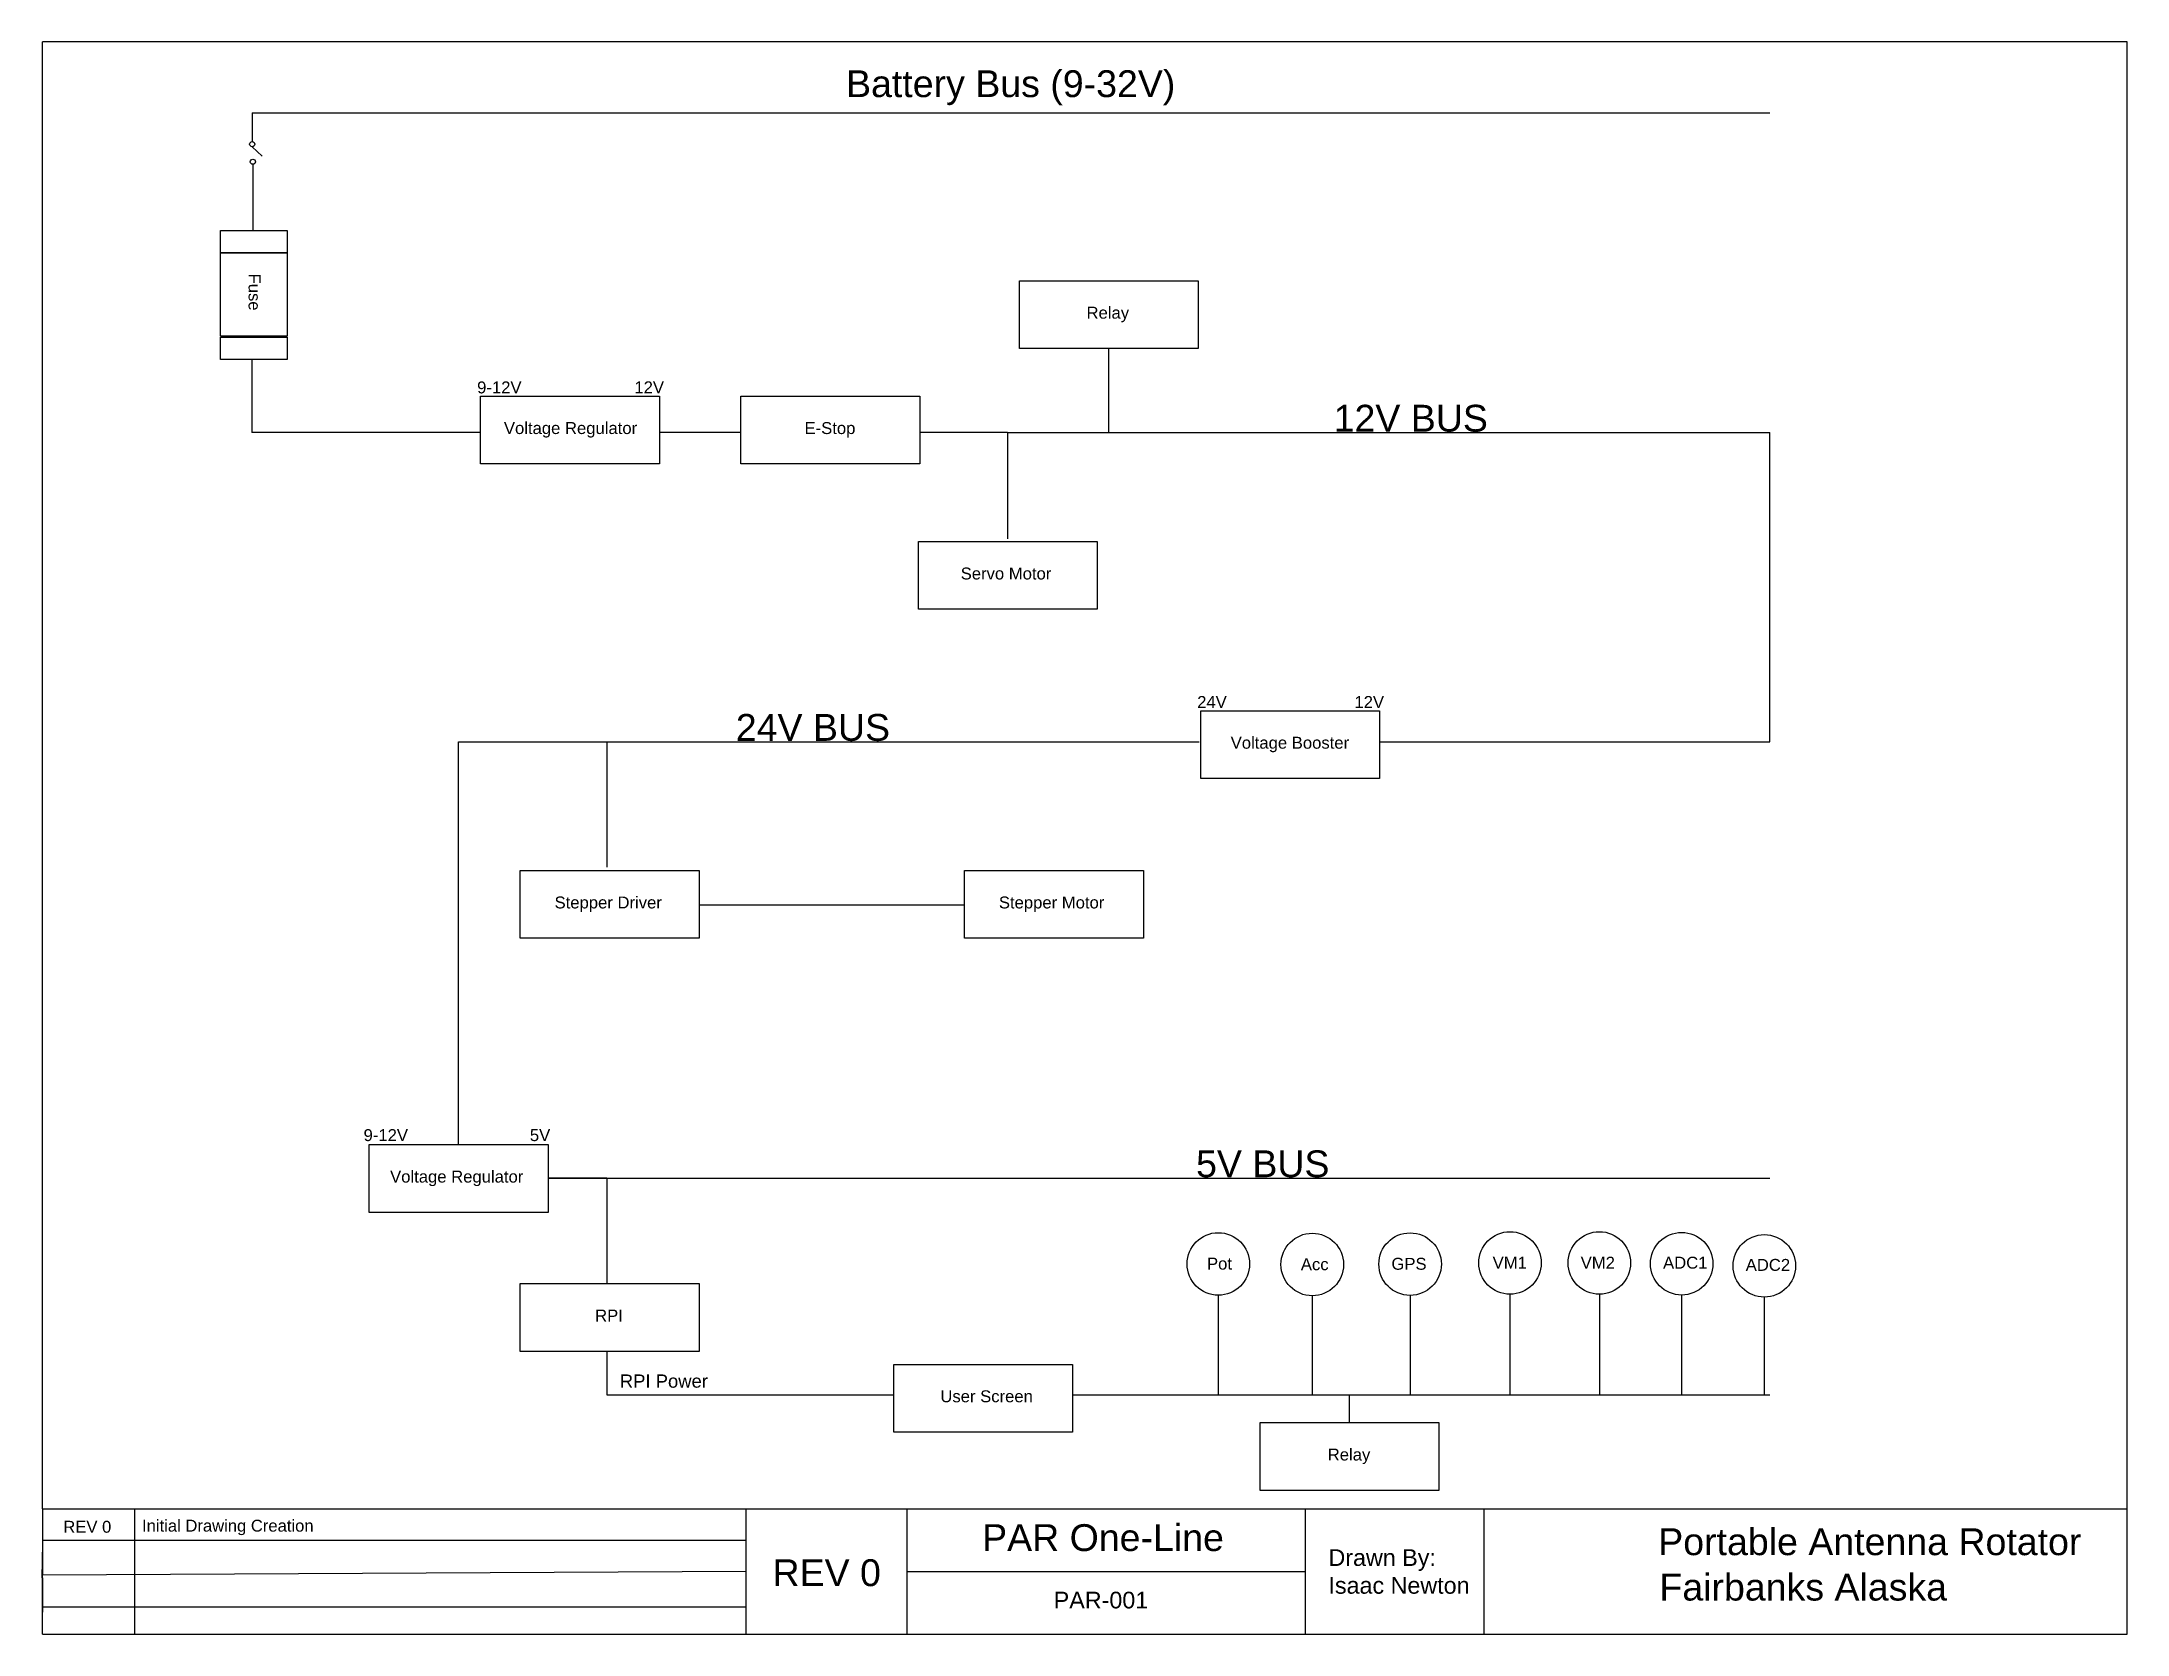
# Model space of a CAD drawing. Header units: inches. Extents: x -8.3 to 14.6, y -2.1 to 15.4.
import ezdxf

# ---------------------------------------------------------------- set-up
doc = ezdxf.new("R2010")
doc.units = ezdxf.units.IN
doc.header["$MEASUREMENT"] = 0
doc.styles.get("Standard").update_dxf_attribs({"font": 'arial.ttf'})

msp = doc.modelspace()

# ---------------------------------------------------------------- linework, layer by layer
for p, q in [((-8.297, -0.674), (-8.297, 15.425)), ((14.584, 15.425), (-8.297, 15.425)), ((14.584, -0.674), (14.584, 15.425)), ((-5.994, 14.645), (10.66, 14.645)), ((-5.994, 14.645), (-5.994, 14.33)), ((-5.994, 14.273), (-5.886, 14.168)), ((-5.987, 14.08), (-5.987, 13.353)), ((-5.998, 11.939), (-5.998, 11.136)), ((3.406, 11.136), (3.406, 12.058)), ((-3.487, 11.136), (-5.998, 11.136)), ((-0.631, 11.136), (-1.525, 11.136)), ((2.296, 11.136), (1.332, 11.136)), ((2.296, 11.136), (7.539, 11.136)), ((2.296, 11.136), (2.296, 9.97)), ((7.539, 11.136), (10.66, 11.136)), ((10.66, 7.744), (10.66, 11.136)), ((-3.729, 3.322), (-3.729, 7.744)), ((-3.729, 7.744), (-2.102, 7.744)), ((-2.102, 7.744), (4.397, 7.744)), ((-2.102, 7.744), (-2.102, 6.367)), ((-2.102, 7.744), (-2.102, 7.744)), ((6.377, 7.744), (7.539, 7.744)), ((7.539, 7.744), (10.66, 7.744)), ((-1.09, 5.952), (1.824, 5.952)), ((-2.748, 2.954), (6.427, 2.954)), ((-2.102, 2.954), (-2.748, 2.954)), ((-2.102, 2.954), (-2.102, 1.804)), ((6.427, 2.954), (10.66, 2.954)), ((4.608, 1.67), (4.608, 0.578)), ((5.639, 1.664), (5.639, 0.578)), ((6.713, 1.669), (6.713, 0.578)), ((7.809, 1.681), (7.809, 0.578)), ((8.79, 1.681), (8.79, 0.578)), ((9.693, 1.673), (9.693, 0.578)), ((10.6, 1.649), (10.6, 0.578)), ((-2.102, 1.054), (-2.102, 0.578)), ((-2.102, 0.578), (0.4, 0.578)), ((0.4, 0.578), (1.047, 0.578)), ((3.009, 0.578), (10.66, 0.578)), ((6.049, 0.272), (6.049, 0.578)), ((-8.297, -0.674), (12.547, -0.674)), ((-8.297, -0.674), (14.584, -0.674)), ((-8.297, -0.674), (-8.297, -1.357)), ((-8.297, -0.674), (-8.297, -1.018)), ((-7.286, -0.674), (-7.286, -2.051)), ((-0.572, -2.051), (-0.572, -0.674)), ((1.194, -2.051), (1.194, -0.674)), ((5.566, -2.051), (5.566, -0.674)), ((7.523, -0.674), (7.523, -2.051)), ((14.584, -1.357), (14.584, -0.674)), ((-8.297, -1.053), (-8.304, -1.431)), ((-8.297, -1.018), (-0.572, -1.018)), ((-8.297, -1.053), (-8.297, -1.397)), ((-8.297, -2.051), (-8.297, -1.357)), ((-8.297, -1.397), (-0.572, -1.357)), ((1.194, -1.363), (5.566, -1.363)), ((14.584, -2.051), (14.584, -1.357)), ((-8.297, -1.431), (-8.297, -1.809)), ((-8.297, -1.751), (-0.572, -1.751)), ((-8.297, -2.051), (14.584, -2.051))]:
    msp.add_line(p, q)
for points in [[(-6.343, 13.353), (-5.611, 13.353), (-5.611, 13.109), (-6.343, 13.109)], [(-6.343, 13.109), (-5.611, 13.109), (-5.611, 12.195), (-6.343, 12.195)], [(2.425, 12.802), (4.388, 12.802), (4.388, 12.058), (2.425, 12.058)], [(-6.343, 12.183), (-5.611, 12.183), (-5.611, 11.939), (-6.343, 11.939)], [(-3.487, 11.536), (-1.525, 11.536), (-1.525, 10.792), (-3.487, 10.792)], [(-0.631, 11.536), (1.332, 11.536), (1.332, 10.792), (-0.631, 10.792)], [(1.318, 9.94), (3.28, 9.94), (3.28, 9.197), (1.318, 9.197)], [(4.415, 8.083), (6.377, 8.083), (6.377, 7.34), (4.415, 7.34)], [(-3.052, 6.33), (-1.09, 6.33), (-1.09, 5.587), (-3.052, 5.587)], [(1.824, 6.33), (3.786, 6.33), (3.786, 5.587), (1.824, 5.587)], [(-4.71, 3.322), (-2.748, 3.322), (-2.748, 2.579), (-4.71, 2.579)], [(-3.052, 1.797), (-1.09, 1.797), (-1.09, 1.054), (-3.052, 1.054)], [(1.047, 0.911), (3.009, 0.911), (3.009, 0.168), (1.047, 0.168)], [(5.068, 0.272), (7.03, 0.272), (7.03, -0.472), (5.068, -0.472)]]:
    msp.add_lwpolyline(points, close=True)
for centre, radius in [((-5.994, 14.301), 0.0281), ((-5.987, 14.108), 0.0281), ((4.608, 2.013), 0.343), ((5.639, 2.007), 0.343), ((6.713, 2.011), 0.343), ((7.809, 2.024), 0.343), ((8.79, 2.024), 0.343), ((9.693, 2.015), 0.343), ((10.6, 1.992), 0.343)]:
    msp.add_circle(centre, radius)

# ---------------------------------------------------------------- texts
at = {"attachment_point": 1}
for s, width, gutter_width, insert, char_height in [('Battery Bus (9-32V)', 4.2858, 1.473, (0.523, 15.112), 0.29461), ('Relay', 1.21899, 0.654, (3.162, 12.517), 0.1308), ('9-12V', 2.19143, 0.654, (-3.526, 11.697), 0.1308), ('12V', 2.19143, 0.654, (-1.8, 11.698), 0.1308), ('12V BUS', 2.74631, 1.473, (5.874, 11.441), 0.2946), ('Voltage Regulator', 2.19143, 0.654, (-3.232, 11.251), 0.13077), ('E-Stop', 1.21899, 0.654, (0.067, 11.251), 0.1308), ('Servo Motor', 1.21899, 0.654, (1.781, 9.655), 0.13077), ('24V', 2.19143, 0.654, (4.376, 8.245), 0.1308), ('12V', 2.19143, 0.654, (6.102, 8.245), 0.1308), ('24V BUS', 2.74631, 1.473, (-0.687, 8.048), 0.2946), ('Voltage Booster', 2.19143, 0.654, (4.744, 7.798), 0.13077), ('Stepper Driver', 1.21899, 0.654, (-2.676, 6.045), 0.13077), ('Stepper Motor', 1.21899, 0.654, (2.2, 6.045), 0.13077), ('9-12V', 2.19143, 0.654, (-4.772, 3.492), 0.1308), ('5V', 2.19143, 0.654, (-2.947, 3.492), 0.1308), ('5V BUS', 2.74631, 1.473, (4.364, 3.259), 0.2946), ('Voltage Regulator', 2.19143, 0.654, (-4.481, 3.037), 0.13077), ('Pot', 1.21899, 0.654, (4.484, 2.082), 0.1308), ('Acc', 1.21899, 0.654, (5.514, 2.075), 0.1308), ('GPS', 1.21899, 0.654, (6.508, 2.08), 0.1308), ('VM1', 1.21899, 0.654, (7.619, 2.092), 0.1308), ('VM2', 1.21899, 0.654, (8.585, 2.092), 0.1308), ('ADC1', 1.21899, 0.654, (9.489, 2.092), 0.1308), ('ADC2', 1.21899, 0.654, (10.396, 2.068), 0.1308), ('RPI', 1.21899, 0.654, (-2.231, 1.512), 0.1308), ('RPI Power', 1.35051, 0.724, (-1.96, 0.8), 0.1449), ('User Screen', 1.21899, 0.654, (1.558, 0.626), 0.13077), ('Relay', 1.21899, 0.654, (5.809, -0.013), 0.1308), ('REV 0', 0.62632, 0.652, (-8.067, -0.806), 0.1304), ('Initial Drawing Creation', 2.48268, 0.652, (-7.203, -0.794), 0.13036), ('PAR One-Line', 4.18385, 1.473, (2.016, -0.843), 0.29461), ('Portable Antenna Rotator', 5.96298, 1.473, (9.436, -0.888), 0.29461), ('Drawn By: Isaac Newton', 1.58703, 0.915, (5.817, -1.118), 0.18297), ('REV 0', 1.41549, 1.473, (-0.284, -1.228), 0.2946), ('Fairbanks Alaska ', 3.83781, 1.473, (9.449, -1.386), 0.29461), ('PAR-001', 1.58703, 0.915, (2.802, -1.584), 0.183)]:
    msp.add_mtext_dynamic_manual_height_columns(s, width=width, gutter_width=gutter_width, heights=[0], dxfattribs=dict(at, insert=insert, char_height=char_height))
at = {"insert": (-5.903, 12.881), "char_height": 0.1308, "attachment_point": 1, "rotation": 270}
msp.add_mtext_dynamic_manual_height_columns('Fuse', width=2.19143, gutter_width=0.654, heights=[0], dxfattribs=at)

doc.saveas('drawing.dxf')
